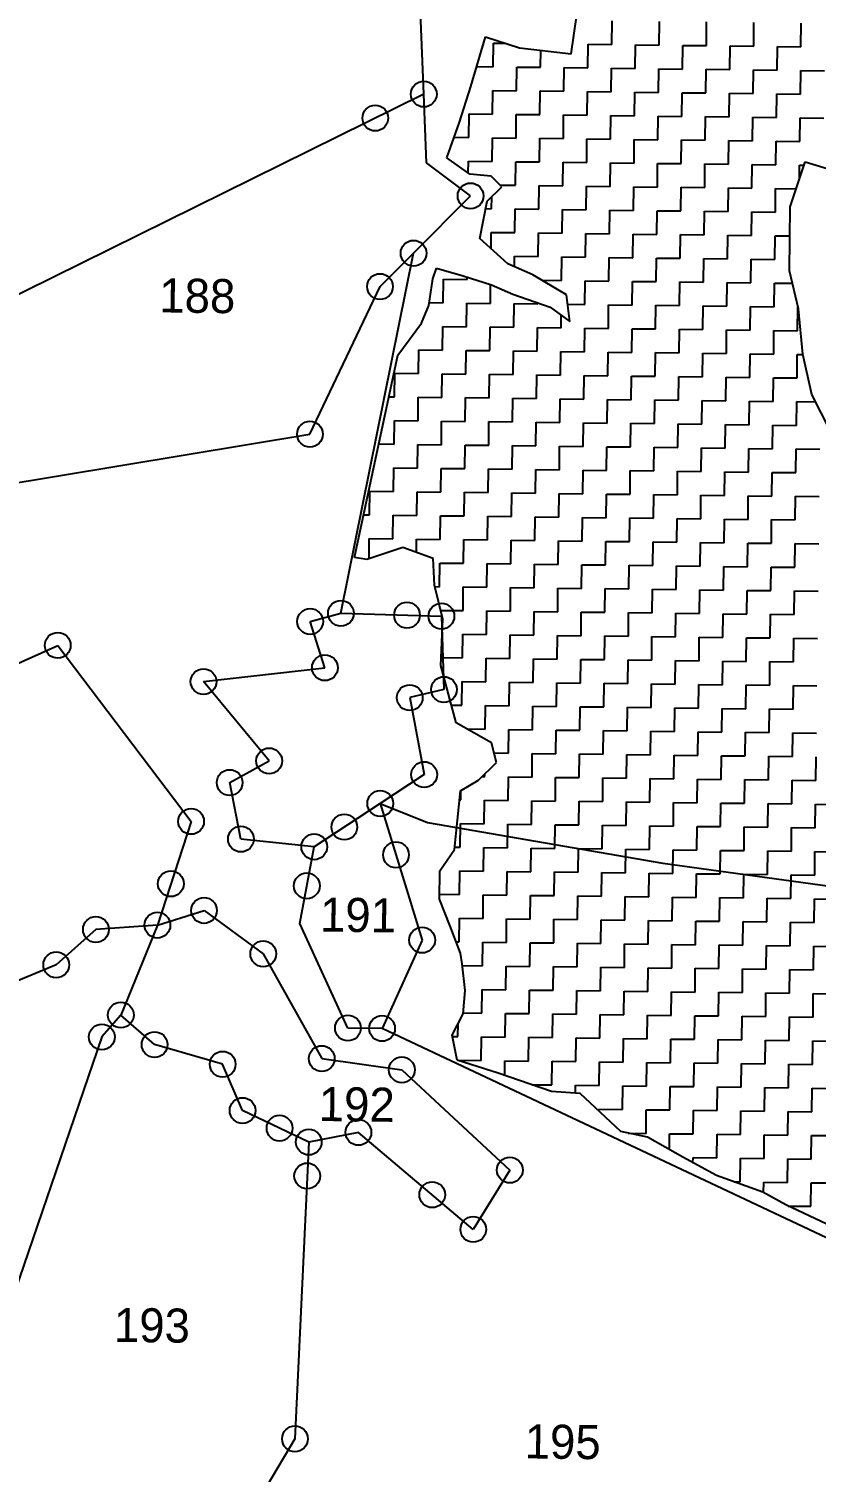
# Model space of a CAD drawing. Header units: metres. Extents: x 288131 to 289837, y 2081162 to 2084367.
# Drawn here: x 289059.9 to 289270.8, y 2083272.7 to 2083659.2 of the extents above; entities that cross this region are included whole.
import ezdxf
from ezdxf.enums import TextEntityAlignment as Align

# ---------------------------------------------------------------- set-up
doc = ezdxf.new("R2010")
doc.units = ezdxf.units.M
doc.header["$LTSCALE"] = 10
doc.header["$MEASUREMENT"] = 0
for name, color, linetype in [('POLY_HATCH', 12, 'Continuous'), ('POLY_PARCEL', 6, 'Continuous'), ('TEXT_PARCEL', 7, 'Continuous')]:
    doc.layers.add(name, color=color, linetype=linetype)
doc.styles.add('TEXT_MAP', font='')
doc.styles.get('TEXT_MAP').set_extended_font_data('Kruti Dev 050')

msp = doc.modelspace()

# ---------------------------------------------------------------- linework, layer by layer
for centre in [(289165.68, 2083641.72), (289152.69, 2083635.3), (289178.21, 2083614.45), (289162.94, 2083599.1), (289153.95, 2083590.17), (289135.19, 2083550.64), (289135.23, 2083500.48), (289143.48, 2083502.67), (289161.18, 2083502.17), (289170.4, 2083501.91), (289067.63, 2083494.09), (289139.19, 2083488.09), (289106.68, 2083484.37), (289171.08, 2083482.25), (289161.91, 2083480.08), (289124.26, 2083463.14), (289165.77, 2083459.47), (289113.68, 2083457.33), (289154.01, 2083451.74), (289103.34, 2083446.93), (289116.7, 2083442.21), (289144.39, 2083445.43), (289136.33, 2083440.14), (289158.23, 2083437.98), (289097.92, 2083430.24), (289134.34, 2083429.68), (289106.81, 2083423.09), (289094.32, 2083419.16), (289077.85, 2083417.99), (289165.24, 2083415.15), (289122.67, 2083411.48), (289067.22, 2083408.52), (289084.53, 2083395.09), (289079.43, 2083389.21), (289145.35, 2083391.6), (289154.5, 2083391.49), (289093.57, 2083387.15), (289111.8, 2083381.9), (289138.34, 2083383.41), (289159.79, 2083380.41), (289117.14, 2083369.5), (289127.04, 2083364.79), (289134.87, 2083361.06), (289148.16, 2083363.64), (289188.73, 2083353.56), (289134.45, 2083351.99), (289167.94, 2083346.96), (289178.94, 2083337.68), (289131.17, 2083281.59)]:
    msp.add_circle(centre, 3.45)
at = {"layer": 'POLY_HATCH'}
for p, q in [((289205.14, 2083652.47), (289206.7, 2083662.96)), ((289178.26, 2083643.71), (289182.25, 2083657.04)), ((289182.25, 2083657.04), (289191.3, 2083654.07)), ((289191.3, 2083654.07), (289205.14, 2083652.47)), ((289175.28, 2083634.19), (289178.26, 2083643.71)), ((289171.82, 2083624.68), (289175.28, 2083634.19)), ((289177.98, 2083620.31), (289171.82, 2083624.68)), ((289263.83, 2083611.54), (289267.8, 2083623.57)), ((289267.8, 2083623.57), (289276.67, 2083620.92)), ((289183.71, 2083619.76), (289177.98, 2083620.31)), ((289186.55, 2083616.86), (289183.71, 2083619.76)), ((289182.68, 2083613.08), (289186.55, 2083616.86)), ((289180.65, 2083603.07), (289182.68, 2083613.08)), ((289263.63, 2083594.37), (289263.83, 2083611.54)), ((289188.21, 2083596.29), (289180.65, 2083603.07)), ((289194.87, 2083593.35), (289188.21, 2083596.29)), ((289168.09, 2083592.24), (289169.08, 2083595.09)), ((289169.08, 2083595.09), (289176.22, 2083593.09)), ((289176.22, 2083593.09), (289183.84, 2083590.61)), ((289200.57, 2083589.93), (289194.87, 2083593.35)), ((289266.05, 2083584.17), (289263.63, 2083594.37)), ((289167.04, 2083585.08), (289168.09, 2083592.24)), ((289183.84, 2083590.61), (289189.55, 2083588.16)), ((289203.89, 2083587.98), (289200.57, 2083589.93)), ((289165.07, 2083580.33), (289167.04, 2083585.08)), ((289189.55, 2083588.16), (289199.55, 2083584.69)), ((289199.55, 2083584.69), (289204.76, 2083580.81)), ((289204.76, 2083580.81), (289203.89, 2083587.98)), ((289267.18, 2083572.08), (289266.05, 2083584.17)), ((289158.76, 2083571.8), (289165.07, 2083580.33)), ((289147.12, 2083517.62), (289158.76, 2083571.8)), ((289269.59, 2083561.25), (289267.18, 2083572.08)), ((289274.57, 2083551.65), (289269.59, 2083561.25)), ((289160.06, 2083520.33), (289150.46, 2083517.1)), ((289168.15, 2083517.36), (289160.06, 2083520.33)), ((289150.46, 2083517.1), (289147.12, 2083517.62)), ((289168.54, 2083510.19), (289168.15, 2083517.36)), ((289170.82, 2083501.09), (289168.54, 2083510.19)), ((289170.2, 2083488.67), (289170.82, 2083501.09)), ((289174.31, 2083473.33), (289170.2, 2083488.67)), ((289183.81, 2083467.96), (289174.31, 2083473.33)), ((289185.18, 2083462.69), (289183.81, 2083467.96)), ((289180.34, 2083457.97), (289185.18, 2083462.69)), ((289175.53, 2083455.16), (289180.34, 2083457.97)), ((289173.91, 2083439.41), (289175.53, 2083455.16)), ((289170.01, 2083433.73), (289173.91, 2083439.41)), ((289169.92, 2083426.08), (289170.01, 2083433.73)), ((289172.7, 2083418.88), (289169.92, 2083426.08)), ((289175.49, 2083411.68), (289172.7, 2083418.88)), ((289175.93, 2083408.81), (289175.49, 2083411.68)), ((289176.8, 2083401.63), (289175.93, 2083408.81)), ((289176.25, 2083395.43), (289176.8, 2083401.63)), ((289173.31, 2083389.73), (289176.25, 2083395.43)), ((289174.66, 2083383.03), (289173.31, 2083389.73)), ((289185.62, 2083379.55), (289174.66, 2083383.03)), ((289199.9, 2083374.6), (289185.62, 2083379.55)), ((289207.54, 2083374.03), (289199.9, 2083374.6)), ((289218.42, 2083363.87), (289207.54, 2083374.03)), ((289225.57, 2083362.35), (289218.42, 2083363.87)), ((289235.07, 2083356.98), (289225.57, 2083362.35)), ((289244.09, 2083352.09), (289235.07, 2083356.98)), ((289256.47, 2083347.64), (289244.09, 2083352.09)), ((289262.64, 2083344.22), (289256.47, 2083347.64)), ((289278.33, 2083336.87), (289262.64, 2083344.22))]:
    msp.add_line(p, q, dxfattribs=at)
at = {"layer": 'POLY_HATCH', "linetype": 'Continuous'}
for p, q in [((289216.03, 2083655), (289216.11, 2083661.34)), ((289228.71, 2083654.85), (289228.78, 2083661.19)), ((289241.38, 2083654.7), (289241.45, 2083661.03)), ((289254.05, 2083654.54), (289254.13, 2083660.88)), ((289266.72, 2083654.39), (289266.8, 2083660.73)), ((289184.28, 2083649.05), (289184.35, 2083655.38)), ((289184.35, 2083655.38), (289187.42, 2083655.34)), ((289209.62, 2083648.74), (289209.7, 2083655.08)), ((289209.7, 2083655.08), (289216.03, 2083655)), ((289222.29, 2083648.59), (289222.37, 2083654.93)), ((289222.37, 2083654.93), (289228.71, 2083654.85)), ((289234.97, 2083648.44), (289235.04, 2083654.77)), ((289235.04, 2083654.77), (289241.38, 2083654.7)), ((289247.64, 2083648.28), (289247.71, 2083654.62)), ((289247.71, 2083654.62), (289254.05, 2083654.54)), ((289260.31, 2083648.13), (289260.39, 2083654.47)), ((289260.39, 2083654.47), (289266.72, 2083654.39)), ((289196.95, 2083648.89), (289197, 2083653.41)), ((289179.87, 2083649.1), (289184.28, 2083649.05)), ((289190.54, 2083642.63), (289190.61, 2083648.97)), ((289190.61, 2083648.97), (289196.95, 2083648.89)), ((289203.21, 2083642.48), (289203.28, 2083648.82)), ((289203.28, 2083648.82), (289209.62, 2083648.74)), ((289215.88, 2083642.33), (289215.96, 2083648.66)), ((289215.96, 2083648.66), (289222.29, 2083648.59)), ((289228.55, 2083642.18), (289228.63, 2083648.51)), ((289228.63, 2083648.51), (289234.97, 2083648.44)), ((289241.23, 2083642.02), (289241.3, 2083648.36)), ((289241.3, 2083648.36), (289247.64, 2083648.28)), ((289253.9, 2083641.87), (289253.97, 2083648.21)), ((289253.97, 2083648.21), (289260.31, 2083648.13)), ((289266.57, 2083641.72), (289266.65, 2083648.06)), ((289266.65, 2083648.06), (289272.98, 2083647.98)), ((289184.12, 2083636.37), (289184.2, 2083642.71)), ((289184.2, 2083642.71), (289190.54, 2083642.63)), ((289196.8, 2083636.22), (289196.87, 2083642.56)), ((289196.87, 2083642.56), (289203.21, 2083642.48)), ((289209.47, 2083636.07), (289209.54, 2083642.4)), ((289209.54, 2083642.4), (289215.88, 2083642.33)), ((289222.14, 2083635.92), (289222.22, 2083642.25)), ((289222.22, 2083642.25), (289228.55, 2083642.18)), ((289234.81, 2083635.76), (289234.89, 2083642.1)), ((289234.89, 2083642.1), (289241.23, 2083642.02)), ((289247.49, 2083635.61), (289247.56, 2083641.95)), ((289247.56, 2083641.95), (289253.9, 2083641.87)), ((289260.16, 2083635.46), (289260.23, 2083641.8)), ((289260.23, 2083641.8), (289266.57, 2083641.72)), ((289177.71, 2083630.11), (289177.79, 2083636.45)), ((289177.79, 2083636.45), (289184.12, 2083636.37)), ((289190.38, 2083629.96), (289190.46, 2083636.3)), ((289190.46, 2083636.3), (289196.8, 2083636.22)), ((289203.06, 2083629.81), (289203.13, 2083636.14)), ((289203.13, 2083636.14), (289209.47, 2083636.07)), ((289215.73, 2083629.66), (289215.8, 2083635.99)), ((289215.8, 2083635.99), (289222.14, 2083635.92)), ((289228.4, 2083629.5), (289228.48, 2083635.84)), ((289228.48, 2083635.84), (289234.81, 2083635.76)), ((289241.07, 2083629.35), (289241.15, 2083635.69)), ((289241.15, 2083635.69), (289247.49, 2083635.61)), ((289253.75, 2083629.2), (289253.82, 2083635.54)), ((289253.82, 2083635.54), (289260.16, 2083635.46)), ((289266.42, 2083629.05), (289266.49, 2083635.38)), ((289266.49, 2083635.38), (289272.83, 2083635.31)), ((289173.81, 2083630.16), (289177.71, 2083630.11)), ((289183.97, 2083623.7), (289184.05, 2083630.04)), ((289184.05, 2083630.04), (289190.38, 2083629.96)), ((289196.64, 2083623.55), (289196.72, 2083629.88)), ((289196.72, 2083629.88), (289203.06, 2083629.81)), ((289209.32, 2083623.4), (289209.39, 2083629.73)), ((289209.39, 2083629.73), (289215.73, 2083629.66)), ((289221.99, 2083623.24), (289222.06, 2083629.58)), ((289222.06, 2083629.58), (289228.4, 2083629.5)), ((289234.66, 2083623.09), (289234.74, 2083629.43)), ((289234.74, 2083629.43), (289241.07, 2083629.35)), ((289247.33, 2083622.94), (289247.41, 2083629.28)), ((289247.41, 2083629.28), (289253.75, 2083629.2)), ((289260.01, 2083622.79), (289260.08, 2083629.12)), ((289260.08, 2083629.12), (289266.42, 2083629.05)), ((289177.6, 2083620.58), (289177.64, 2083623.78)), ((289177.64, 2083623.78), (289183.97, 2083623.7)), ((289190.23, 2083617.29), (289190.31, 2083623.62)), ((289190.31, 2083623.62), (289196.64, 2083623.55)), ((289202.9, 2083617.14), (289202.98, 2083623.47)), ((289202.98, 2083623.47), (289209.32, 2083623.4)), ((289215.58, 2083616.98), (289215.65, 2083623.32)), ((289215.65, 2083623.32), (289221.99, 2083623.24)), ((289228.25, 2083616.83), (289228.32, 2083623.17)), ((289228.32, 2083623.17), (289234.66, 2083623.09)), ((289240.92, 2083616.68), (289241, 2083623.02)), ((289241, 2083623.02), (289247.33, 2083622.94)), ((289253.59, 2083616.53), (289253.67, 2083622.86)), ((289253.67, 2083622.86), (289260.01, 2083622.79)), ((289266.3, 2083619.02), (289266.34, 2083622.71)), ((289266.34, 2083622.71), (289267.51, 2083622.7)), ((289186.08, 2083617.34), (289190.23, 2083617.29)), ((289196.49, 2083610.88), (289196.57, 2083617.21)), ((289196.57, 2083617.21), (289202.9, 2083617.14)), ((289209.16, 2083610.72), (289209.24, 2083617.06)), ((289209.24, 2083617.06), (289215.58, 2083616.98)), ((289221.84, 2083610.57), (289221.91, 2083616.91)), ((289221.91, 2083616.91), (289228.25, 2083616.83)), ((289234.51, 2083610.42), (289234.58, 2083616.76)), ((289234.58, 2083616.76), (289240.92, 2083616.68)), ((289247.18, 2083610.27), (289247.26, 2083616.6)), ((289247.26, 2083616.6), (289253.59, 2083616.53)), ((289259.85, 2083610.12), (289259.93, 2083616.45)), ((289259.93, 2083616.45), (289265.43, 2083616.39)), ((289183.82, 2083611.03), (289183.86, 2083614.23)), ((289182.26, 2083611.05), (289183.82, 2083611.03)), ((289190.08, 2083604.62), (289190.16, 2083610.95)), ((289190.16, 2083610.95), (289196.49, 2083610.88)), ((289202.75, 2083604.46), (289202.83, 2083610.8)), ((289202.83, 2083610.8), (289209.16, 2083610.72)), ((289215.42, 2083604.31), (289215.5, 2083610.65)), ((289215.5, 2083610.65), (289221.84, 2083610.57)), ((289228.1, 2083604.16), (289228.17, 2083610.5)), ((289228.17, 2083610.5), (289234.51, 2083610.42)), ((289240.77, 2083604.01), (289240.85, 2083610.34)), ((289240.85, 2083610.34), (289247.18, 2083610.27)), ((289253.44, 2083603.86), (289253.52, 2083610.19)), ((289253.52, 2083610.19), (289259.85, 2083610.12)), ((289183.69, 2083600.34), (289183.74, 2083604.69)), ((289183.74, 2083604.69), (289190.08, 2083604.62)), ((289196.34, 2083598.2), (289196.42, 2083604.54)), ((289196.42, 2083604.54), (289202.75, 2083604.46)), ((289209.01, 2083598.05), (289209.09, 2083604.39)), ((289209.09, 2083604.39), (289215.42, 2083604.31)), ((289221.68, 2083597.9), (289221.76, 2083604.24)), ((289221.76, 2083604.24), (289228.1, 2083604.16)), ((289234.36, 2083597.75), (289234.43, 2083604.08)), ((289234.43, 2083604.08), (289240.77, 2083604.01)), ((289247.03, 2083597.6), (289247.11, 2083603.93)), ((289247.11, 2083603.93), (289253.44, 2083603.86)), ((289259.7, 2083597.44), (289259.78, 2083603.78)), ((289259.78, 2083603.78), (289263.74, 2083603.73)), ((289189.97, 2083595.52), (289190, 2083598.28)), ((289190, 2083598.28), (289196.34, 2083598.2)), ((289202.6, 2083591.79), (289202.68, 2083598.13)), ((289202.68, 2083598.13), (289209.01, 2083598.05)), ((289215.27, 2083591.64), (289215.35, 2083597.98)), ((289215.35, 2083597.98), (289221.68, 2083597.9)), ((289227.94, 2083591.49), (289228.02, 2083597.82)), ((289228.02, 2083597.82), (289234.36, 2083597.75)), ((289240.62, 2083591.34), (289240.69, 2083597.67)), ((289240.69, 2083597.67), (289247.03, 2083597.6)), ((289253.29, 2083591.18), (289253.37, 2083597.52)), ((289253.37, 2083597.52), (289259.7, 2083597.44)), ((289177.26, 2083592.1), (289177.26, 2083592.75)), ((289170.84, 2083585.84), (289170.92, 2083592.17)), ((289170.92, 2083592.17), (289177.26, 2083592.1)), ((289183.52, 2083585.68), (289183.58, 2083590.7)), ((289197.36, 2083591.85), (289202.6, 2083591.79)), ((289208.86, 2083585.38), (289208.94, 2083591.72)), ((289208.94, 2083591.72), (289215.27, 2083591.64)), ((289221.53, 2083585.23), (289221.61, 2083591.56)), ((289221.61, 2083591.56), (289227.94, 2083591.49)), ((289234.2, 2083585.08), (289234.28, 2083591.41)), ((289234.28, 2083591.41), (289240.62, 2083591.34)), ((289246.88, 2083584.92), (289246.95, 2083591.26)), ((289246.95, 2083591.26), (289253.29, 2083591.18)), ((289259.55, 2083584.77), (289259.63, 2083591.11)), ((289259.63, 2083591.11), (289264.42, 2083591.05)), ((289167.16, 2083585.88), (289170.84, 2083585.84)), ((289177.1, 2083579.42), (289177.18, 2083585.76)), ((289177.18, 2083585.76), (289183.52, 2083585.68)), ((289189.78, 2083579.27), (289189.85, 2083585.61)), ((289189.85, 2083585.61), (289196.19, 2083585.53)), ((289196.19, 2083585.53), (289196.19, 2083585.85)), ((289204.2, 2083585.44), (289208.86, 2083585.38)), ((289215.12, 2083578.97), (289215.2, 2083585.3)), ((289215.2, 2083585.3), (289221.53, 2083585.23)), ((289227.79, 2083578.82), (289227.87, 2083585.15)), ((289227.87, 2083585.15), (289234.2, 2083585.08)), ((289240.46, 2083578.66), (289240.54, 2083585)), ((289240.54, 2083585), (289246.88, 2083584.92)), ((289253.14, 2083578.51), (289253.21, 2083584.85)), ((289253.21, 2083584.85), (289259.55, 2083584.77)), ((289265.81, 2083578.36), (289265.89, 2083584.69)), ((289265.89, 2083584.69), (289265.93, 2083584.69)), ((289202.45, 2083579.12), (289202.49, 2083582.5)), ((289170.69, 2083573.16), (289170.77, 2083579.5)), ((289170.77, 2083579.5), (289177.1, 2083579.42)), ((289183.36, 2083573.01), (289183.44, 2083579.35)), ((289183.44, 2083579.35), (289189.78, 2083579.27)), ((289196.04, 2083572.86), (289196.11, 2083579.2)), ((289196.11, 2083579.2), (289202.45, 2083579.12)), ((289208.71, 2083572.71), (289208.78, 2083579.04)), ((289208.78, 2083579.04), (289215.12, 2083578.97)), ((289221.38, 2083572.56), (289221.46, 2083578.89)), ((289221.46, 2083578.89), (289227.79, 2083578.82)), ((289234.05, 2083572.4), (289234.13, 2083578.74)), ((289234.13, 2083578.74), (289240.46, 2083578.66)), ((289246.72, 2083572.25), (289246.8, 2083578.59)), ((289246.8, 2083578.59), (289253.14, 2083578.51)), ((289259.4, 2083572.1), (289259.47, 2083578.43)), ((289259.47, 2083578.43), (289265.81, 2083578.36)), ((289164.28, 2083566.9), (289164.35, 2083573.24)), ((289164.35, 2083573.24), (289170.69, 2083573.16)), ((289176.95, 2083566.75), (289177.03, 2083573.09)), ((289177.03, 2083573.09), (289183.36, 2083573.01)), ((289189.62, 2083566.6), (289189.7, 2083572.94)), ((289189.7, 2083572.94), (289196.04, 2083572.86)), ((289202.3, 2083566.45), (289202.37, 2083572.78)), ((289202.37, 2083572.78), (289208.71, 2083572.71)), ((289214.97, 2083566.29), (289215.04, 2083572.63)), ((289215.04, 2083572.63), (289221.38, 2083572.56)), ((289227.64, 2083566.14), (289227.72, 2083572.48)), ((289227.72, 2083572.48), (289234.05, 2083572.4)), ((289240.31, 2083565.99), (289240.39, 2083572.33)), ((289240.39, 2083572.33), (289246.72, 2083572.25)), ((289252.98, 2083565.84), (289253.06, 2083572.17)), ((289253.06, 2083572.17), (289259.4, 2083572.1)), ((289265.66, 2083565.69), (289265.73, 2083572.02)), ((289265.73, 2083572.02), (289267.19, 2083572.01)), ((289157.87, 2083560.64), (289157.94, 2083566.98)), ((289157.94, 2083566.98), (289164.28, 2083566.9)), ((289170.54, 2083560.49), (289170.62, 2083566.83)), ((289170.62, 2083566.83), (289176.95, 2083566.75)), ((289183.21, 2083560.34), (289183.29, 2083566.68)), ((289183.29, 2083566.68), (289189.62, 2083566.6)), ((289195.88, 2083560.19), (289195.96, 2083566.52)), ((289195.96, 2083566.52), (289202.3, 2083566.45)), ((289208.56, 2083560.03), (289208.63, 2083566.37)), ((289208.63, 2083566.37), (289214.97, 2083566.29)), ((289221.23, 2083559.88), (289221.3, 2083566.22)), ((289221.3, 2083566.22), (289227.64, 2083566.14)), ((289233.9, 2083559.73), (289233.98, 2083566.07)), ((289233.98, 2083566.07), (289240.31, 2083565.99)), ((289246.57, 2083559.58), (289246.65, 2083565.91)), ((289246.65, 2083565.91), (289252.98, 2083565.84)), ((289259.25, 2083559.43), (289259.32, 2083565.76)), ((289259.32, 2083565.76), (289265.66, 2083565.69)), ((289156.36, 2083560.66), (289157.87, 2083560.64)), ((289164.13, 2083554.23), (289164.2, 2083560.57)), ((289164.2, 2083560.57), (289170.54, 2083560.49)), ((289176.8, 2083554.08), (289176.88, 2083560.42)), ((289176.88, 2083560.42), (289183.21, 2083560.34)), ((289189.47, 2083553.93), (289189.55, 2083560.26)), ((289189.55, 2083560.26), (289195.88, 2083560.19)), ((289202.14, 2083553.77), (289202.22, 2083560.11)), ((289202.22, 2083560.11), (289208.56, 2083560.03)), ((289214.82, 2083553.62), (289214.89, 2083559.96)), ((289214.89, 2083559.96), (289221.23, 2083559.88)), ((289227.49, 2083553.47), (289227.56, 2083559.81)), ((289227.56, 2083559.81), (289233.9, 2083559.73)), ((289240.16, 2083553.32), (289240.24, 2083559.65)), ((289240.24, 2083559.65), (289246.57, 2083559.58)), ((289252.83, 2083553.17), (289252.91, 2083559.5)), ((289252.91, 2083559.5), (289259.25, 2083559.43)), ((289265.51, 2083553.01), (289265.58, 2083559.35)), ((289265.58, 2083559.35), (289270.61, 2083559.29)), ((289157.71, 2083547.97), (289157.79, 2083554.31)), ((289157.79, 2083554.31), (289164.13, 2083554.23)), ((289170.39, 2083547.82), (289170.46, 2083554.16)), ((289170.46, 2083554.16), (289176.8, 2083554.08)), ((289183.06, 2083547.67), (289183.14, 2083554)), ((289183.14, 2083554), (289189.47, 2083553.93)), ((289195.73, 2083547.51), (289195.81, 2083553.85)), ((289195.81, 2083553.85), (289202.14, 2083553.77)), ((289208.4, 2083547.36), (289208.48, 2083553.7)), ((289208.48, 2083553.7), (289214.82, 2083553.62)), ((289221.08, 2083547.21), (289221.15, 2083553.55)), ((289221.15, 2083553.55), (289227.49, 2083553.47)), ((289233.75, 2083547.06), (289233.82, 2083553.39)), ((289233.82, 2083553.39), (289240.16, 2083553.32)), ((289246.42, 2083546.91), (289246.5, 2083553.24)), ((289246.5, 2083553.24), (289252.83, 2083553.17)), ((289259.09, 2083546.75), (289259.17, 2083553.09)), ((289259.17, 2083553.09), (289265.51, 2083553.01)), ((289153.65, 2083548.02), (289157.71, 2083547.97)), ((289163.97, 2083541.56), (289164.05, 2083547.89)), ((289164.05, 2083547.89), (289170.39, 2083547.82)), ((289176.65, 2083541.41), (289176.72, 2083547.74)), ((289176.72, 2083547.74), (289183.06, 2083547.67)), ((289189.32, 2083541.25), (289189.4, 2083547.59)), ((289189.4, 2083547.59), (289195.73, 2083547.51)), ((289201.99, 2083541.1), (289202.07, 2083547.44)), ((289202.07, 2083547.44), (289208.4, 2083547.36)), ((289214.66, 2083540.95), (289214.74, 2083547.29)), ((289214.74, 2083547.29), (289221.08, 2083547.21)), ((289227.34, 2083540.8), (289227.41, 2083547.13)), ((289227.41, 2083547.13), (289233.75, 2083547.06)), ((289240.01, 2083540.65), (289240.08, 2083546.98)), ((289240.08, 2083546.98), (289246.42, 2083546.91)), ((289252.68, 2083540.49), (289252.76, 2083546.83)), ((289252.76, 2083546.83), (289259.09, 2083546.75)), ((289265.35, 2083540.34), (289265.43, 2083546.68)), ((289265.43, 2083546.68), (289271.77, 2083546.6)), ((289157.56, 2083535.3), (289157.64, 2083541.63)), ((289157.64, 2083541.63), (289163.97, 2083541.56)), ((289170.23, 2083535.15), (289170.31, 2083541.48)), ((289170.31, 2083541.48), (289176.65, 2083541.41)), ((289182.91, 2083534.99), (289182.98, 2083541.33)), ((289182.98, 2083541.33), (289189.32, 2083541.25)), ((289195.58, 2083534.84), (289195.66, 2083541.18)), ((289195.66, 2083541.18), (289201.99, 2083541.1)), ((289208.25, 2083534.69), (289208.33, 2083541.03)), ((289208.33, 2083541.03), (289214.66, 2083540.95)), ((289220.92, 2083534.54), (289221, 2083540.87)), ((289221, 2083540.87), (289227.34, 2083540.8)), ((289233.6, 2083534.39), (289233.67, 2083540.72)), ((289233.67, 2083540.72), (289240.01, 2083540.65)), ((289246.27, 2083534.23), (289246.34, 2083540.57)), ((289246.34, 2083540.57), (289252.68, 2083540.49)), ((289258.94, 2083534.08), (289259.02, 2083540.42)), ((289259.02, 2083540.42), (289265.35, 2083540.34)), ((289151.15, 2083529.04), (289151.23, 2083535.37)), ((289151.23, 2083535.37), (289157.56, 2083535.3)), ((289163.82, 2083528.89), (289163.9, 2083535.22)), ((289163.9, 2083535.22), (289170.23, 2083535.15)), ((289176.49, 2083528.73), (289176.57, 2083535.07)), ((289176.57, 2083535.07), (289182.91, 2083534.99)), ((289189.17, 2083528.58), (289189.24, 2083534.92)), ((289189.24, 2083534.92), (289195.58, 2083534.84)), ((289201.84, 2083528.43), (289201.92, 2083534.77)), ((289201.92, 2083534.77), (289208.25, 2083534.69)), ((289214.51, 2083528.28), (289214.59, 2083534.61)), ((289214.59, 2083534.61), (289220.92, 2083534.54)), ((289227.18, 2083528.13), (289227.26, 2083534.46)), ((289227.26, 2083534.46), (289233.6, 2083534.39)), ((289239.86, 2083527.97), (289239.93, 2083534.31)), ((289239.93, 2083534.31), (289246.27, 2083534.23)), ((289252.53, 2083527.82), (289252.6, 2083534.16)), ((289252.6, 2083534.16), (289258.94, 2083534.08)), ((289265.2, 2083527.67), (289265.28, 2083534.01)), ((289265.28, 2083534.01), (289271.61, 2083533.93)), ((289149.58, 2083529.06), (289151.15, 2083529.04)), ((289157.41, 2083522.63), (289157.49, 2083528.96)), ((289157.49, 2083528.96), (289163.82, 2083528.89)), ((289170.08, 2083522.47), (289170.16, 2083528.81)), ((289170.16, 2083528.81), (289176.49, 2083528.73)), ((289182.75, 2083522.32), (289182.83, 2083528.66)), ((289182.83, 2083528.66), (289189.17, 2083528.58)), ((289195.43, 2083522.17), (289195.5, 2083528.51)), ((289195.5, 2083528.51), (289201.84, 2083528.43)), ((289208.1, 2083522.02), (289208.18, 2083528.35)), ((289208.18, 2083528.35), (289214.51, 2083528.28)), ((289220.77, 2083521.87), (289220.85, 2083528.2)), ((289220.85, 2083528.2), (289227.18, 2083528.13)), ((289233.44, 2083521.71), (289233.52, 2083528.05)), ((289233.52, 2083528.05), (289239.86, 2083527.97)), ((289246.12, 2083521.56), (289246.19, 2083527.9)), ((289246.19, 2083527.9), (289252.53, 2083527.82)), ((289258.79, 2083521.41), (289258.86, 2083527.75)), ((289258.86, 2083527.75), (289265.2, 2083527.67)), ((289151.01, 2083517.28), (289151.07, 2083522.7)), ((289151.07, 2083522.7), (289157.41, 2083522.63)), ((289163.7, 2083518.99), (289163.75, 2083522.55)), ((289163.75, 2083522.55), (289170.08, 2083522.47)), ((289176.34, 2083516.06), (289176.42, 2083522.4)), ((289176.42, 2083522.4), (289182.75, 2083522.32)), ((289189.02, 2083515.91), (289189.09, 2083522.25)), ((289189.09, 2083522.25), (289195.43, 2083522.17)), ((289201.69, 2083515.76), (289201.76, 2083522.09)), ((289201.76, 2083522.09), (289208.1, 2083522.02)), ((289214.36, 2083515.61), (289214.44, 2083521.94)), ((289214.44, 2083521.94), (289220.77, 2083521.87)), ((289227.03, 2083515.45), (289227.11, 2083521.79)), ((289227.11, 2083521.79), (289233.44, 2083521.71)), ((289239.7, 2083515.3), (289239.78, 2083521.64)), ((289239.78, 2083521.64), (289246.12, 2083521.56)), ((289252.38, 2083515.15), (289252.45, 2083521.49)), ((289252.45, 2083521.49), (289258.79, 2083521.41)), ((289265.05, 2083515), (289265.12, 2083521.33)), ((289265.12, 2083521.33), (289271.46, 2083521.26)), ((289169.93, 2083509.8), (289170.01, 2083516.14)), ((289170.01, 2083516.14), (289176.34, 2083516.06)), ((289182.6, 2083509.65), (289182.68, 2083515.99)), ((289182.68, 2083515.99), (289189.02, 2083515.91)), ((289195.28, 2083509.5), (289195.35, 2083515.83)), ((289195.35, 2083515.83), (289201.69, 2083515.76)), ((289207.95, 2083509.35), (289208.02, 2083515.68)), ((289208.02, 2083515.68), (289214.36, 2083515.61)), ((289220.62, 2083509.19), (289220.7, 2083515.53)), ((289220.7, 2083515.53), (289227.03, 2083515.45)), ((289233.29, 2083509.04), (289233.37, 2083515.38)), ((289233.37, 2083515.38), (289239.7, 2083515.3)), ((289245.96, 2083508.89), (289246.04, 2083515.23)), ((289246.04, 2083515.23), (289252.38, 2083515.15)), ((289258.64, 2083508.74), (289258.71, 2083515.07)), ((289258.71, 2083515.07), (289265.05, 2083515)), ((289168.63, 2083509.82), (289169.93, 2083509.8)), ((289176.19, 2083503.39), (289176.27, 2083509.73)), ((289176.27, 2083509.73), (289182.6, 2083509.65)), ((289188.86, 2083503.24), (289188.94, 2083509.57)), ((289188.94, 2083509.57), (289195.28, 2083509.5)), ((289201.54, 2083503.09), (289201.61, 2083509.42)), ((289201.61, 2083509.42), (289207.95, 2083509.35)), ((289214.21, 2083502.93), (289214.28, 2083509.27)), ((289214.28, 2083509.27), (289220.62, 2083509.19)), ((289226.88, 2083502.78), (289226.96, 2083509.12)), ((289226.96, 2083509.12), (289233.29, 2083509.04)), ((289239.55, 2083502.63), (289239.63, 2083508.97)), ((289239.63, 2083508.97), (289245.96, 2083508.89)), ((289252.22, 2083502.48), (289252.3, 2083508.81)), ((289252.3, 2083508.81), (289258.64, 2083508.74)), ((289264.9, 2083502.33), (289264.97, 2083508.66)), ((289264.97, 2083508.66), (289271.31, 2083508.59)), ((289170.23, 2083503.46), (289176.19, 2083503.39)), ((289182.45, 2083496.98), (289182.53, 2083503.31)), ((289182.53, 2083503.31), (289188.86, 2083503.24)), ((289195.12, 2083496.83), (289195.2, 2083503.16)), ((289195.2, 2083503.16), (289201.54, 2083503.09)), ((289207.8, 2083496.67), (289207.87, 2083503.01)), ((289207.87, 2083503.01), (289214.21, 2083502.93)), ((289220.47, 2083496.52), (289220.54, 2083502.86)), ((289220.54, 2083502.86), (289226.88, 2083502.78)), ((289233.14, 2083496.37), (289233.22, 2083502.71)), ((289233.22, 2083502.71), (289239.55, 2083502.63)), ((289245.81, 2083496.22), (289245.89, 2083502.55)), ((289245.89, 2083502.55), (289252.22, 2083502.48)), ((289258.48, 2083496.06), (289258.56, 2083502.4)), ((289258.56, 2083502.4), (289264.9, 2083502.33)), ((289176.04, 2083490.72), (289176.11, 2083497.05)), ((289176.11, 2083497.05), (289182.45, 2083496.98)), ((289188.71, 2083490.57), (289188.79, 2083496.9)), ((289188.79, 2083496.9), (289195.12, 2083496.83)), ((289201.38, 2083490.41), (289201.46, 2083496.75)), ((289201.46, 2083496.75), (289207.8, 2083496.67)), ((289214.06, 2083490.26), (289214.13, 2083496.6)), ((289214.13, 2083496.6), (289220.47, 2083496.52)), ((289226.73, 2083490.11), (289226.8, 2083496.45)), ((289226.8, 2083496.45), (289233.14, 2083496.37)), ((289239.4, 2083489.96), (289239.48, 2083496.29)), ((289239.48, 2083496.29), (289245.81, 2083496.22)), ((289252.07, 2083489.8), (289252.15, 2083496.14)), ((289252.15, 2083496.14), (289258.48, 2083496.06)), ((289264.74, 2083489.65), (289264.82, 2083495.99)), ((289264.82, 2083495.99), (289271.16, 2083495.91)), ((289170.3, 2083490.79), (289176.04, 2083490.72)), ((289182.3, 2083484.31), (289182.37, 2083490.64)), ((289182.37, 2083490.64), (289188.71, 2083490.57)), ((289194.97, 2083484.15), (289195.05, 2083490.49)), ((289195.05, 2083490.49), (289201.38, 2083490.41)), ((289207.64, 2083484), (289207.72, 2083490.34)), ((289207.72, 2083490.34), (289214.06, 2083490.26)), ((289220.32, 2083483.85), (289220.39, 2083490.19)), ((289220.39, 2083490.19), (289226.73, 2083490.11)), ((289232.99, 2083483.7), (289233.06, 2083490.03)), ((289233.06, 2083490.03), (289239.4, 2083489.96)), ((289245.66, 2083483.54), (289245.74, 2083489.88)), ((289245.74, 2083489.88), (289252.07, 2083489.8)), ((289258.33, 2083483.39), (289258.41, 2083489.73)), ((289258.41, 2083489.73), (289264.74, 2083489.65)), ((289175.89, 2083478.05), (289175.96, 2083484.38)), ((289175.96, 2083484.38), (289182.3, 2083484.31)), ((289188.56, 2083477.89), (289188.63, 2083484.23)), ((289188.63, 2083484.23), (289194.97, 2083484.15)), ((289201.23, 2083477.74), (289201.31, 2083484.08)), ((289201.31, 2083484.08), (289207.64, 2083484)), ((289213.9, 2083477.59), (289213.98, 2083483.93)), ((289213.98, 2083483.93), (289220.32, 2083483.85)), ((289226.58, 2083477.44), (289226.65, 2083483.77)), ((289226.65, 2083483.77), (289232.99, 2083483.7)), ((289239.25, 2083477.28), (289239.32, 2083483.62)), ((289239.32, 2083483.62), (289245.66, 2083483.54)), ((289251.92, 2083477.13), (289252, 2083483.47)), ((289252, 2083483.47), (289258.33, 2083483.39)), ((289264.59, 2083476.98), (289264.67, 2083483.32)), ((289264.67, 2083483.32), (289271, 2083483.24)), ((289173.04, 2083478.08), (289175.89, 2083478.05)), ((289182.15, 2083471.63), (289182.22, 2083477.97)), ((289182.22, 2083477.97), (289188.56, 2083477.89)), ((289194.82, 2083471.48), (289194.89, 2083477.82)), ((289194.89, 2083477.82), (289201.23, 2083477.74)), ((289207.49, 2083471.33), (289207.57, 2083477.66)), ((289207.57, 2083477.66), (289213.9, 2083477.59)), ((289220.16, 2083471.18), (289220.24, 2083477.51)), ((289220.24, 2083477.51), (289226.58, 2083477.44)), ((289232.84, 2083471.02), (289232.91, 2083477.36)), ((289232.91, 2083477.36), (289239.25, 2083477.28)), ((289245.51, 2083470.87), (289245.58, 2083477.21)), ((289245.58, 2083477.21), (289251.92, 2083477.13)), ((289258.18, 2083470.72), (289258.26, 2083477.06)), ((289258.26, 2083477.06), (289264.59, 2083476.98)), ((289177.21, 2083471.69), (289182.15, 2083471.63)), ((289188.41, 2083465.22), (289188.48, 2083471.56)), ((289188.48, 2083471.56), (289194.82, 2083471.48)), ((289201.08, 2083465.07), (289201.15, 2083471.4)), ((289201.15, 2083471.4), (289207.49, 2083471.33)), ((289213.75, 2083464.92), (289213.83, 2083471.25)), ((289213.83, 2083471.25), (289220.16, 2083471.18)), ((289226.42, 2083464.76), (289226.5, 2083471.1)), ((289226.5, 2083471.1), (289232.84, 2083471.02)), ((289239.1, 2083464.61), (289239.17, 2083470.95)), ((289239.17, 2083470.95), (289245.51, 2083470.87)), ((289251.77, 2083464.46), (289251.84, 2083470.8)), ((289251.84, 2083470.8), (289258.18, 2083470.72)), ((289264.44, 2083464.31), (289264.52, 2083470.64)), ((289264.52, 2083470.64), (289270.85, 2083470.57)), ((289184.51, 2083465.27), (289188.41, 2083465.22)), ((289194.67, 2083458.81), (289194.74, 2083465.14)), ((289194.74, 2083465.14), (289201.08, 2083465.07)), ((289207.34, 2083458.66), (289207.42, 2083464.99)), ((289207.42, 2083464.99), (289213.75, 2083464.92)), ((289220.01, 2083458.5), (289220.09, 2083464.84)), ((289220.09, 2083464.84), (289226.42, 2083464.76)), ((289232.68, 2083458.35), (289232.76, 2083464.69)), ((289232.76, 2083464.69), (289239.1, 2083464.61)), ((289245.36, 2083458.2), (289245.43, 2083464.54)), ((289245.43, 2083464.54), (289251.77, 2083464.46)), ((289258.03, 2083458.05), (289258.1, 2083464.38)), ((289258.1, 2083464.38), (289264.44, 2083464.31)), ((289270.7, 2083457.9), (289270.78, 2083464.23)), ((289181.37, 2083458.97), (289181.99, 2083458.96)), ((289181.99, 2083458.96), (289182, 2083459.59)), ((289188.25, 2083452.55), (289188.33, 2083458.88)), ((289188.33, 2083458.88), (289194.67, 2083458.81)), ((289200.93, 2083452.4), (289201, 2083458.73)), ((289201, 2083458.73), (289207.34, 2083458.66)), ((289213.6, 2083452.24), (289213.68, 2083458.58)), ((289213.68, 2083458.58), (289220.01, 2083458.5)), ((289226.27, 2083452.09), (289226.35, 2083458.43)), ((289226.35, 2083458.43), (289232.68, 2083458.35)), ((289238.94, 2083451.94), (289239.02, 2083458.28)), ((289239.02, 2083458.28), (289245.36, 2083458.2)), ((289251.62, 2083451.79), (289251.69, 2083458.12)), ((289251.69, 2083458.12), (289258.03, 2083458.05)), ((289264.29, 2083451.64), (289264.36, 2083457.97)), ((289264.36, 2083457.97), (289270.7, 2083457.9)), ((289175.58, 2083452.7), (289175.61, 2083455.21)), ((289175.28, 2083452.7), (289175.58, 2083452.7)), ((289181.84, 2083446.29), (289181.92, 2083452.62)), ((289181.92, 2083452.62), (289188.25, 2083452.55)), ((289194.51, 2083446.14), (289194.59, 2083452.47)), ((289194.59, 2083452.47), (289200.93, 2083452.4)), ((289207.19, 2083445.98), (289207.26, 2083452.32)), ((289207.26, 2083452.32), (289213.6, 2083452.24)), ((289219.86, 2083445.83), (289219.94, 2083452.17)), ((289219.94, 2083452.17), (289226.27, 2083452.09)), ((289232.53, 2083445.68), (289232.61, 2083452.02)), ((289232.61, 2083452.02), (289238.94, 2083451.94)), ((289245.2, 2083445.53), (289245.28, 2083451.86)), ((289245.28, 2083451.86), (289251.62, 2083451.79)), ((289257.88, 2083445.38), (289257.95, 2083451.71)), ((289257.95, 2083451.71), (289264.29, 2083451.64)), ((289270.55, 2083445.22), (289270.62, 2083451.56)), ((289270.62, 2083451.56), (289276.96, 2083451.48)), ((289175.43, 2083440.03), (289175.51, 2083446.36)), ((289175.51, 2083446.36), (289181.84, 2083446.29)), ((289188.1, 2083439.88), (289188.18, 2083446.21)), ((289188.18, 2083446.21), (289194.51, 2083446.14)), ((289200.77, 2083439.72), (289200.85, 2083446.06)), ((289200.85, 2083446.06), (289207.19, 2083445.98)), ((289213.45, 2083439.57), (289213.52, 2083445.91)), ((289213.52, 2083445.91), (289219.86, 2083445.83)), ((289226.12, 2083439.42), (289226.2, 2083445.76)), ((289226.2, 2083445.76), (289232.53, 2083445.68)), ((289238.79, 2083439.27), (289238.87, 2083445.6)), ((289238.87, 2083445.6), (289245.2, 2083445.53)), ((289251.46, 2083439.12), (289251.54, 2083445.45)), ((289251.54, 2083445.45), (289257.88, 2083445.38)), ((289264.14, 2083438.96), (289264.21, 2083445.3)), ((289264.21, 2083445.3), (289270.55, 2083445.22)), ((289173.97, 2083440.05), (289175.43, 2083440.03)), ((289181.69, 2083433.62), (289181.77, 2083439.95)), ((289181.77, 2083439.95), (289188.1, 2083439.88)), ((289194.36, 2083433.46), (289194.44, 2083439.8)), ((289194.44, 2083439.8), (289200.77, 2083439.72)), ((289207.03, 2083433.31), (289207.11, 2083439.65)), ((289207.11, 2083439.65), (289213.45, 2083439.57)), ((289219.71, 2083433.16), (289219.78, 2083439.5)), ((289219.78, 2083439.5), (289226.12, 2083439.42)), ((289232.38, 2083433.01), (289232.46, 2083439.34)), ((289232.46, 2083439.34), (289238.79, 2083439.27)), ((289245.05, 2083432.86), (289245.13, 2083439.19)), ((289245.13, 2083439.19), (289251.46, 2083439.12)), ((289257.72, 2083432.7), (289257.8, 2083439.04)), ((289257.8, 2083439.04), (289264.14, 2083438.96)), ((289270.4, 2083432.55), (289270.47, 2083438.89)), ((289270.47, 2083438.89), (289276.81, 2083438.81)), ((289175.28, 2083427.36), (289175.35, 2083433.69)), ((289175.35, 2083433.69), (289181.69, 2083433.62)), ((289187.95, 2083427.2), (289188.03, 2083433.54)), ((289188.03, 2083433.54), (289194.36, 2083433.46)), ((289200.62, 2083427.05), (289200.7, 2083433.39)), ((289200.7, 2083433.39), (289207.03, 2083433.31)), ((289213.29, 2083426.9), (289213.37, 2083433.24)), ((289213.37, 2083433.24), (289219.71, 2083433.16)), ((289225.97, 2083426.75), (289226.04, 2083433.08)), ((289226.04, 2083433.08), (289232.38, 2083433.01)), ((289238.64, 2083426.6), (289238.72, 2083432.93)), ((289238.72, 2083432.93), (289245.05, 2083432.86)), ((289251.31, 2083426.44), (289251.39, 2083432.78)), ((289251.39, 2083432.78), (289257.72, 2083432.7)), ((289263.98, 2083426.29), (289264.06, 2083432.63)), ((289264.06, 2083432.63), (289270.4, 2083432.55)), ((289169.94, 2083427.42), (289175.28, 2083427.36)), ((289181.54, 2083420.94), (289181.61, 2083427.28)), ((289181.61, 2083427.28), (289187.95, 2083427.2)), ((289194.21, 2083420.79), (289194.29, 2083427.13)), ((289194.29, 2083427.13), (289200.62, 2083427.05)), ((289206.88, 2083420.64), (289206.96, 2083426.98)), ((289206.96, 2083426.98), (289213.29, 2083426.9)), ((289219.55, 2083420.49), (289219.63, 2083426.82)), ((289219.63, 2083426.82), (289225.97, 2083426.75)), ((289232.23, 2083420.34), (289232.3, 2083426.67)), ((289232.3, 2083426.67), (289238.64, 2083426.6)), ((289244.9, 2083420.18), (289244.98, 2083426.52)), ((289244.98, 2083426.52), (289251.31, 2083426.44)), ((289257.57, 2083420.03), (289257.65, 2083426.37)), ((289257.65, 2083426.37), (289263.98, 2083426.29)), ((289270.24, 2083419.88), (289270.32, 2083426.22)), ((289270.32, 2083426.22), (289276.66, 2083426.14)), ((289175.13, 2083414.68), (289175.2, 2083421.02)), ((289175.2, 2083421.02), (289181.54, 2083420.94)), ((289187.8, 2083414.53), (289187.87, 2083420.87)), ((289187.87, 2083420.87), (289194.21, 2083420.79)), ((289200.47, 2083414.38), (289200.55, 2083420.72)), ((289200.55, 2083420.72), (289206.88, 2083420.64)), ((289213.14, 2083414.23), (289213.22, 2083420.56)), ((289213.22, 2083420.56), (289219.55, 2083420.49)), ((289225.82, 2083414.08), (289225.89, 2083420.41)), ((289225.89, 2083420.41), (289232.23, 2083420.34)), ((289238.49, 2083413.92), (289238.56, 2083420.26)), ((289238.56, 2083420.26), (289244.9, 2083420.18)), ((289251.16, 2083413.77), (289251.24, 2083420.11)), ((289251.24, 2083420.11), (289257.57, 2083420.03)), ((289263.83, 2083413.62), (289263.91, 2083419.96)), ((289263.91, 2083419.96), (289270.24, 2083419.88)), ((289174.32, 2083414.69), (289175.13, 2083414.68)), ((289181.39, 2083408.27), (289181.46, 2083414.61)), ((289181.46, 2083414.61), (289187.8, 2083414.53)), ((289194.06, 2083408.12), (289194.13, 2083414.46)), ((289194.13, 2083414.46), (289200.47, 2083414.38)), ((289206.73, 2083407.97), (289206.81, 2083414.3)), ((289206.81, 2083414.3), (289213.14, 2083414.23)), ((289219.4, 2083407.82), (289219.48, 2083414.15)), ((289219.48, 2083414.15), (289225.82, 2083414.08)), ((289232.08, 2083407.66), (289232.15, 2083414)), ((289232.15, 2083414), (289238.49, 2083413.92)), ((289244.75, 2083407.51), (289244.82, 2083413.85)), ((289244.82, 2083413.85), (289251.16, 2083413.77)), ((289257.42, 2083407.36), (289257.5, 2083413.7)), ((289257.5, 2083413.7), (289263.83, 2083413.62)), ((289270.09, 2083407.21), (289270.17, 2083413.54)), ((289270.17, 2083413.54), (289276.5, 2083413.47)), ((289175.99, 2083408.34), (289181.39, 2083408.27)), ((289187.65, 2083401.86), (289187.72, 2083408.2)), ((289187.72, 2083408.2), (289194.06, 2083408.12)), ((289200.32, 2083401.71), (289200.39, 2083408.04)), ((289200.39, 2083408.04), (289206.73, 2083407.97)), ((289212.99, 2083401.56), (289213.07, 2083407.89)), ((289213.07, 2083407.89), (289219.4, 2083407.82)), ((289225.66, 2083401.4), (289225.74, 2083407.74)), ((289225.74, 2083407.74), (289232.08, 2083407.66)), ((289238.34, 2083401.25), (289238.41, 2083407.59)), ((289238.41, 2083407.59), (289244.75, 2083407.51)), ((289251.01, 2083401.1), (289251.08, 2083407.43)), ((289251.08, 2083407.43), (289257.42, 2083407.36)), ((289263.68, 2083400.95), (289263.76, 2083407.28)), ((289263.76, 2083407.28), (289270.09, 2083407.21)), ((289181.23, 2083395.6), (289181.31, 2083401.94)), ((289181.31, 2083401.94), (289187.65, 2083401.86)), ((289193.91, 2083395.45), (289193.98, 2083401.78)), ((289193.98, 2083401.78), (289200.32, 2083401.71)), ((289206.58, 2083395.3), (289206.65, 2083401.63)), ((289206.65, 2083401.63), (289212.99, 2083401.56)), ((289219.25, 2083395.14), (289219.33, 2083401.48)), ((289219.33, 2083401.48), (289225.66, 2083401.4)), ((289231.92, 2083394.99), (289232, 2083401.33)), ((289232, 2083401.33), (289238.34, 2083401.25)), ((289244.6, 2083394.84), (289244.67, 2083401.17)), ((289244.67, 2083401.17), (289251.01, 2083401.1)), ((289257.27, 2083394.69), (289257.34, 2083401.02)), ((289257.34, 2083401.02), (289263.68, 2083400.95)), ((289269.94, 2083394.53), (289270.02, 2083400.87)), ((289270.02, 2083400.87), (289276.35, 2083400.79)), ((289176.27, 2083395.66), (289181.23, 2083395.6)), ((289187.49, 2083389.19), (289187.57, 2083395.52)), ((289187.57, 2083395.52), (289193.91, 2083395.45)), ((289200.17, 2083389.03), (289200.24, 2083395.37)), ((289200.24, 2083395.37), (289206.58, 2083395.3)), ((289174.82, 2083389.34), (289174.86, 2083392.74)), ((289212.84, 2083388.88), (289212.91, 2083395.22)), ((289212.91, 2083395.22), (289219.25, 2083395.14)), ((289225.51, 2083388.73), (289225.59, 2083395.07)), ((289225.59, 2083395.07), (289231.92, 2083394.99)), ((289238.18, 2083388.58), (289238.26, 2083394.91)), ((289238.26, 2083394.91), (289244.6, 2083394.84)), ((289250.86, 2083388.43), (289250.93, 2083394.76)), ((289250.93, 2083394.76), (289257.27, 2083394.69)), ((289263.53, 2083388.27), (289263.6, 2083394.61)), ((289263.6, 2083394.61), (289269.94, 2083394.53)), ((289173.39, 2083389.36), (289174.82, 2083389.34)), ((289181.08, 2083382.93), (289181.16, 2083389.26)), ((289181.16, 2083389.26), (289187.49, 2083389.19)), ((289193.75, 2083382.77), (289193.83, 2083389.11)), ((289193.83, 2083389.11), (289200.17, 2083389.03)), ((289206.43, 2083382.62), (289206.5, 2083388.96)), ((289206.5, 2083388.96), (289212.84, 2083388.88)), ((289219.1, 2083382.47), (289219.17, 2083388.81)), ((289219.17, 2083388.81), (289225.51, 2083388.73)), ((289231.77, 2083382.32), (289231.85, 2083388.65)), ((289231.85, 2083388.65), (289238.18, 2083388.58)), ((289244.44, 2083382.17), (289244.52, 2083388.5)), ((289244.52, 2083388.5), (289250.86, 2083388.43)), ((289257.12, 2083382.01), (289257.19, 2083388.35)), ((289257.19, 2083388.35), (289263.53, 2083388.27)), ((289269.79, 2083381.86), (289269.86, 2083388.2)), ((289269.86, 2083388.2), (289276.2, 2083388.12)), ((289174.75, 2083383), (289181.08, 2083382.93)), ((289174.75, 2083383), (289174.75, 2083383)), ((289187.37, 2083378.94), (289187.42, 2083382.85)), ((289187.42, 2083382.85), (289193.75, 2083382.77)), ((289200.01, 2083376.36), (289200.09, 2083382.7)), ((289200.09, 2083382.7), (289206.43, 2083382.62)), ((289212.69, 2083376.21), (289212.76, 2083382.55)), ((289212.76, 2083382.55), (289219.1, 2083382.47)), ((289225.36, 2083376.06), (289225.43, 2083382.39)), ((289225.43, 2083382.39), (289231.77, 2083382.32)), ((289238.03, 2083375.91), (289238.11, 2083382.24)), ((289238.11, 2083382.24), (289244.44, 2083382.17)), ((289250.7, 2083375.75), (289250.78, 2083382.09)), ((289250.78, 2083382.09), (289257.12, 2083382.01)), ((289263.38, 2083375.6), (289263.45, 2083381.94)), ((289263.45, 2083381.94), (289269.79, 2083381.86)), ((289194.63, 2083376.43), (289200.01, 2083376.36)), ((289206.32, 2083374.12), (289206.35, 2083376.29)), ((289206.35, 2083376.29), (289212.69, 2083376.21)), ((289218.95, 2083369.8), (289219.02, 2083376.13)), ((289219.02, 2083376.13), (289225.36, 2083376.06)), ((289231.62, 2083369.65), (289231.69, 2083375.98)), ((289231.69, 2083375.98), (289238.03, 2083375.91)), ((289244.29, 2083369.49), (289244.37, 2083375.83)), ((289244.37, 2083375.83), (289250.7, 2083375.75)), ((289256.96, 2083369.34), (289257.04, 2083375.68)), ((289257.04, 2083375.68), (289263.38, 2083375.6)), ((289269.64, 2083369.19), (289269.71, 2083375.53)), ((289269.71, 2083375.53), (289276.05, 2083375.45)), ((289212.6, 2083369.3), (289212.61, 2083369.87)), ((289212.61, 2083369.87), (289218.95, 2083369.8)), ((289225.21, 2083363.39), (289225.28, 2083369.72)), ((289225.28, 2083369.72), (289231.62, 2083369.65)), ((289237.88, 2083363.23), (289237.95, 2083369.57)), ((289237.95, 2083369.57), (289244.29, 2083369.49)), ((289250.55, 2083363.08), (289250.63, 2083369.42)), ((289250.63, 2083369.42), (289256.96, 2083369.34)), ((289263.22, 2083362.93), (289263.3, 2083369.27)), ((289263.3, 2083369.27), (289269.64, 2083369.19)), ((289220.41, 2083363.44), (289225.21, 2083363.39)), ((289231.49, 2083359), (289231.54, 2083363.31)), ((289231.54, 2083363.31), (289237.88, 2083363.23)), ((289244.14, 2083356.82), (289244.22, 2083363.16)), ((289244.22, 2083363.16), (289250.55, 2083363.08)), ((289256.81, 2083356.67), (289256.89, 2083363.01)), ((289256.89, 2083363.01), (289263.22, 2083362.93)), ((289269.48, 2083356.52), (289269.56, 2083362.85)), ((289269.56, 2083362.85), (289275.9, 2083362.78)), ((289237.79, 2083355.5), (289237.8, 2083356.9)), ((289237.8, 2083356.9), (289244.14, 2083356.82)), ((289250.4, 2083350.41), (289250.48, 2083356.75)), ((289250.48, 2083356.75), (289256.81, 2083356.67)), ((289263.07, 2083350.26), (289263.15, 2083356.59)), ((289263.15, 2083356.59), (289269.48, 2083356.52)), ((289248.71, 2083350.43), (289250.4, 2083350.41)), ((289256.7, 2083347.51), (289256.74, 2083350.33)), ((289256.74, 2083350.33), (289263.07, 2083350.26)), ((289269.33, 2083343.85), (289269.41, 2083350.18)), ((289269.41, 2083350.18), (289275.74, 2083350.11)), ((289263.29, 2083343.92), (289269.33, 2083343.85))]:
    msp.add_line(p, q, dxfattribs=at)
at = {"layer": 'POLY_PARCEL'}
for p, q in [((289165.68, 2083641.72), (289163.61, 2083693.23)), ((289165.68, 2083641.72), (289021.11, 2083570.29)), ((289166.43, 2083623.28), (289165.68, 2083641.72)), ((289178.21, 2083614.45), (289166.43, 2083623.28)), ((289162.94, 2083599.1), (289178.21, 2083614.45)), ((289143.48, 2083502.67), (289162.94, 2083599.1)), ((289153.95, 2083590.17), (289162.94, 2083599.1)), ((289135.19, 2083550.64), (289153.95, 2083590.17)), ((289029.81, 2083533.17), (289135.19, 2083550.64)), ((289135.23, 2083500.48), (289143.48, 2083502.67)), ((289139.19, 2083488.09), (289135.23, 2083500.48)), ((289143.48, 2083502.67), (289170.4, 2083501.91)), ((289170.4, 2083501.91), (289171.08, 2083482.25)), ((289046.94, 2083484.75), (289067.63, 2083494.09)), ((289067.63, 2083494.09), (289103.34, 2083446.93)), ((289106.68, 2083484.37), (289139.19, 2083488.09)), ((289124.26, 2083463.14), (289106.68, 2083484.37)), ((289171.08, 2083482.25), (289161.91, 2083480.08)), ((289161.91, 2083480.08), (289165.77, 2083459.47)), ((289113.68, 2083457.33), (289124.26, 2083463.14)), ((289116.7, 2083442.21), (289113.68, 2083457.33)), ((289165.77, 2083459.47), (289154.01, 2083451.74)), ((289154.01, 2083451.74), (289136.33, 2083440.14)), ((289154.01, 2083451.74), (289165.24, 2083415.15)), ((289154.01, 2083451.74), (289166.71, 2083446.6)), ((289103.34, 2083446.93), (289094.32, 2083419.16)), ((289166.71, 2083446.6), (289229.68, 2083435.79)), ((289136.33, 2083440.14), (289116.7, 2083442.21)), ((289132.43, 2083419.63), (289136.33, 2083440.14)), ((289229.68, 2083435.79), (289516.81, 2083395.96)), ((289094.32, 2083419.16), (289106.81, 2083423.09)), ((289106.81, 2083423.09), (289122.67, 2083411.48)), ((289094.32, 2083419.16), (289077.85, 2083417.99)), ((289094.32, 2083419.16), (289084.53, 2083395.09)), ((289145.35, 2083391.6), (289132.43, 2083419.63)), ((289077.85, 2083417.99), (289067.22, 2083408.52)), ((289165.24, 2083415.15), (289154.5, 2083391.49)), ((289122.67, 2083411.48), (289138.34, 2083383.41)), ((289067.22, 2083408.52), (289034.13, 2083394.75)), ((289084.53, 2083395.09), (289079.43, 2083389.21)), ((289093.57, 2083387.15), (289084.53, 2083395.09)), ((289154.5, 2083391.49), (289145.35, 2083391.6)), ((289321.44, 2083312.88), (289154.5, 2083391.49)), ((289079.43, 2083389.21), (289048.53, 2083298.92)), ((289111.8, 2083381.9), (289093.57, 2083387.15)), ((289117.14, 2083369.5), (289111.8, 2083381.9)), ((289138.34, 2083383.41), (289159.79, 2083380.41)), ((289159.79, 2083380.41), (289188.73, 2083353.56)), ((289134.87, 2083361.06), (289117.14, 2083369.5)), ((289134.87, 2083361.06), (289131.17, 2083281.59)), ((289148.16, 2083363.64), (289134.87, 2083361.06)), ((289178.94, 2083337.68), (289148.16, 2083363.64)), ((289188.73, 2083353.56), (289178.94, 2083337.68)), ((289131.17, 2083281.59), (289099.84, 2083229.22))]:
    msp.add_line(p, q, dxfattribs=at)

# ---------------------------------------------------------------- texts
at = {"layer": 'TEXT_PARCEL', "style": 'TEXT_MAP'}
for s, p in [('188', (289105.01, 2083587.71)), ('191', (289148.06, 2083421.88)), ('192', (289147.73, 2083371.15)), ('193', (289092.86, 2083311.99)), ('195', (289202.89, 2083280.8))]:
    msp.add_text(s, height=9.125, rotation=359.3123, dxfattribs=at).set_placement(p, align=Align.MIDDLE)

doc.saveas('drawing.dxf')
